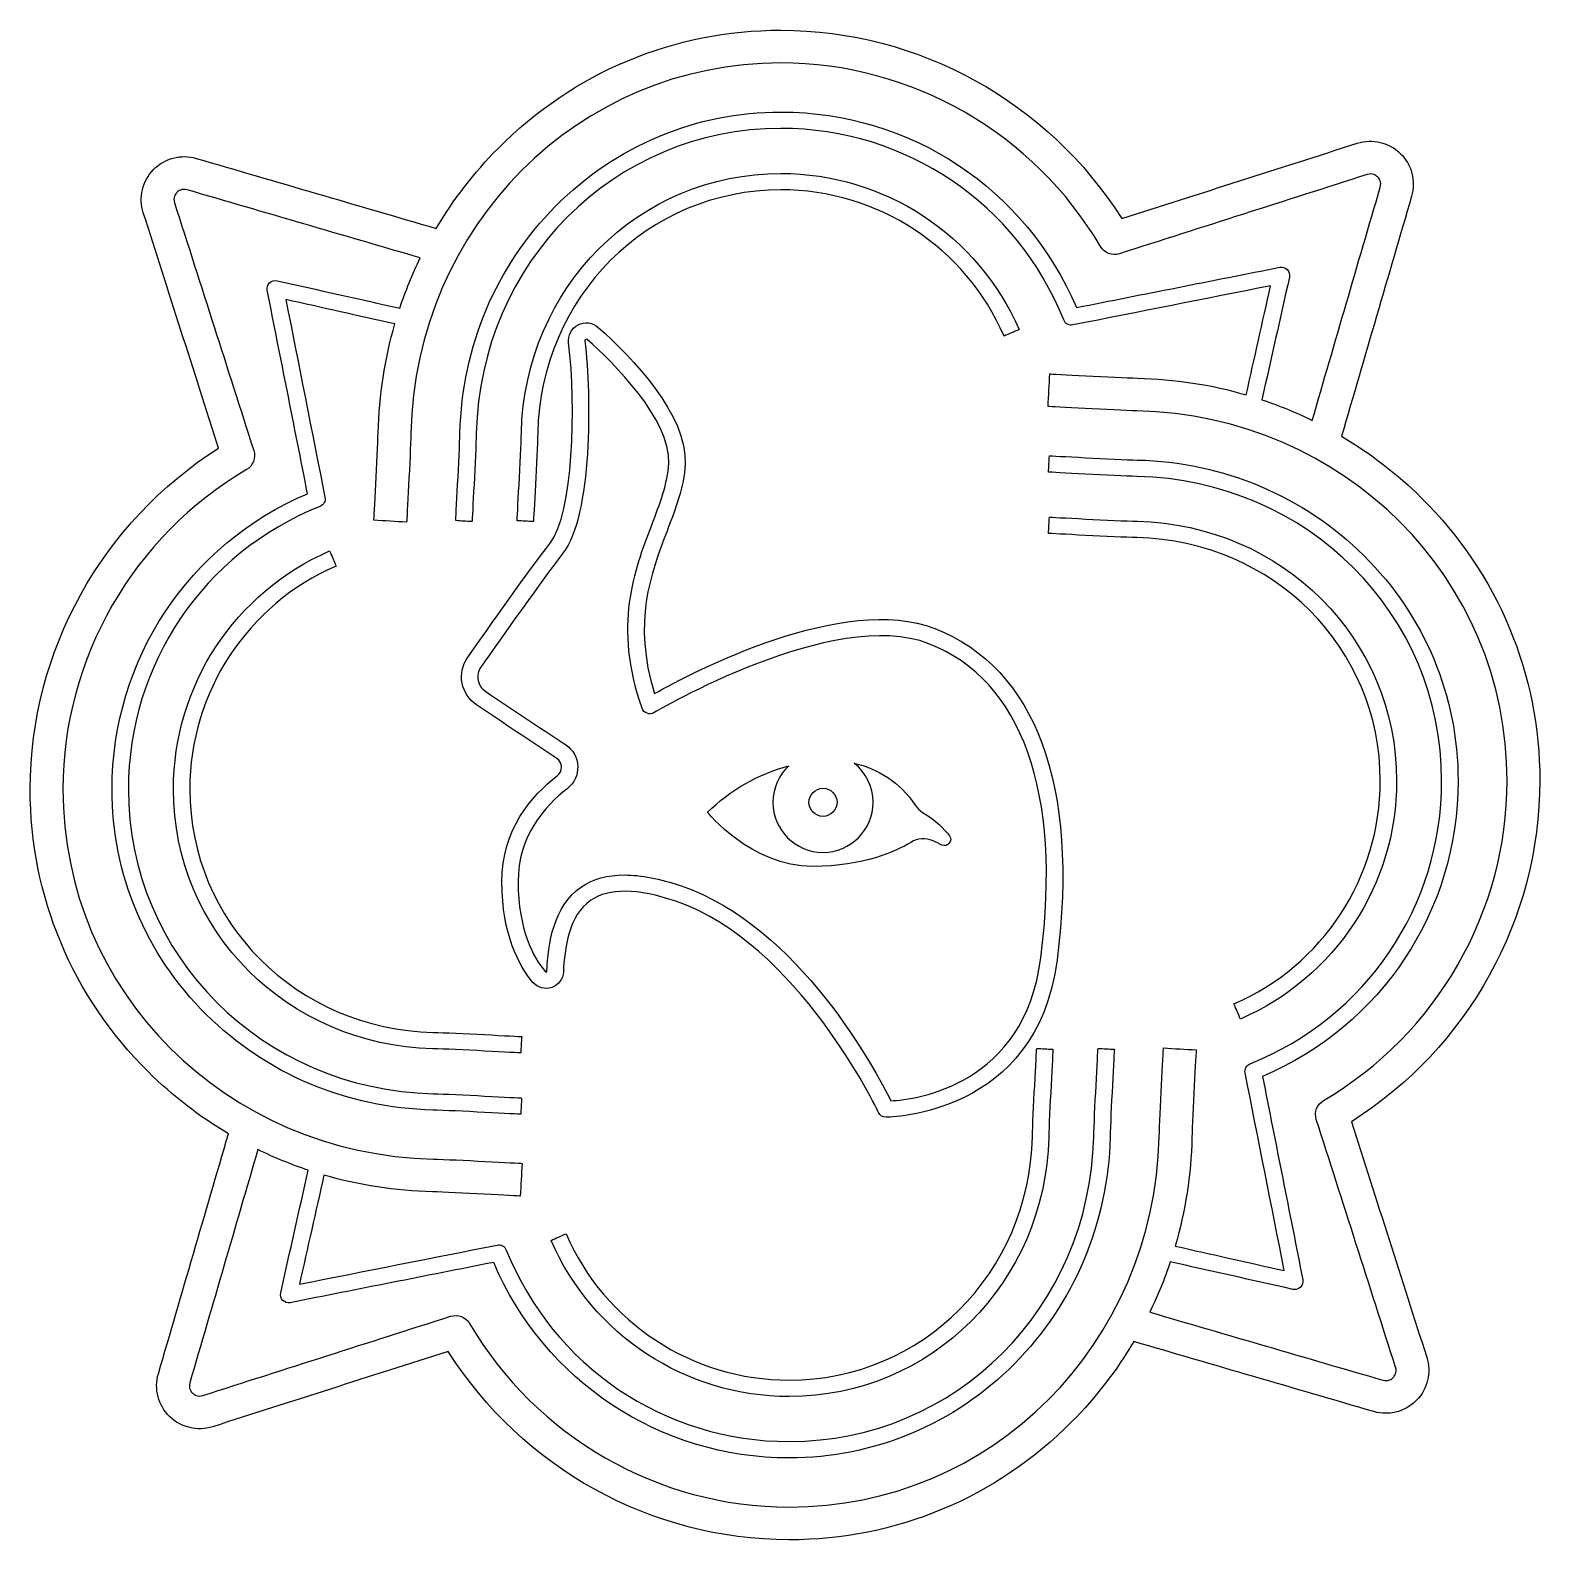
# Model space of a CAD drawing. Header units: millimetres. Extents: x 0 to 73.2, y 0 to 73.2.
import ezdxf

# ---------------------------------------------------------------- set-up
doc = ezdxf.new("R2010")
doc.units = ezdxf.units.MM
doc.layers.add('LOGO', color=7, linetype='Continuous')

msp = doc.modelspace()

# ---------------------------------------------------------------- linework, layer by layer
at = {"layer": 'LOGO'}
for points, knots in [([(36.8, 0), (41.982, 0), (46.852, 2.036), (50.513, 5.731), (51.678, 6.908), (52.682, 8.212), (53.512, 9.613), (57.391, 8.481), (61.269, 7.35), (65.148, 6.218), (65.342, 6.162), (65.539, 6.134), (65.733, 6.134), (66.287, 6.134), (66.825, 6.355), (67.223, 6.765), (67.763, 7.319), (67.952, 8.119), (67.716, 8.855), (66.498, 12.662), (65.281, 16.468), (64.064, 20.274), (69.716, 23.843), (73.199, 30.118), (73.199, 36.804), (73.199, 41.986), (71.165, 46.856), (67.468, 50.517), (66.291, 51.682), (64.987, 52.686), (63.586, 53.516), (64.718, 57.394), (65.849, 61.273), (66.981, 65.152), (67.198, 65.894), (66.989, 66.69), (66.436, 67.227), (65.882, 67.765), (65.082, 67.956), (64.346, 67.72), (60.539, 66.502), (56.733, 65.285), (52.927, 64.068), (49.362, 69.718), (43.087, 73.203), (36.401, 73.203), (31.219, 73.203), (26.349, 71.169), (22.688, 67.471), (21.523, 66.295), (20.518, 64.991), (19.689, 63.59), (15.81, 64.722), (11.932, 65.855), (8.053, 66.987), (7.311, 67.204), (6.515, 66.995), (5.978, 66.442), (5.44, 65.888), (5.249, 65.088), (5.485, 64.352), (6.703, 60.545), (7.92, 56.739), (9.137, 52.933), (3.485, 49.362), (0, 43.087), (0, 36.401), (0, 31.219), (2.034, 26.347), (5.731, 22.688), (6.908, 21.523), (8.212, 20.518), (9.613, 19.689), (8.481, 15.81), (7.348, 11.932), (6.216, 8.053), (5.999, 7.311), (6.208, 6.515), (6.761, 5.978), (7.315, 5.44), (8.115, 5.249), (8.851, 5.485), (12.658, 6.703), (16.464, 7.92), (20.27, 9.137), (23.839, 3.485), (30.114, 0.002), (36.8, 0.002), (36.8, 0.001), (36.8, 0.001), (36.8, 0)], [0, 0, 0, 0, 1, 1, 1, 2, 2, 2, 3, 3, 3, 4, 4, 4, 5, 5, 5, 6, 6, 6, 7, 7, 7, 8, 8, 8, 9, 9, 9, 10, 10, 10, 11, 11, 11, 12, 12, 12, 13, 13, 13, 14, 14, 14, 15, 15, 15, 16, 16, 16, 17, 17, 17, 18, 18, 18, 19, 19, 19, 20, 20, 20, 21, 21, 21, 22, 22, 22, 23, 23, 23, 24, 24, 24, 25, 25, 25, 26, 26, 26, 27, 27, 27, 28, 28, 28, 29, 29, 29, 30, 30, 30, 30]), ([(20.384, 10.84), (16.379, 9.559), (12.374, 8.278), (8.369, 6.998), (8.113, 6.916), (7.934, 7.053), (7.871, 7.115), (7.807, 7.176), (7.664, 7.351), (7.74, 7.611), (8.84, 11.381), (9.94, 15.151), (11.04, 18.921), (11.83, 18.536), (12.646, 18.202), (13.481, 17.923), (13.036, 15.94), (12.591, 13.957), (12.146, 11.975), (12.116, 11.844), (12.156, 11.707), (12.249, 11.612), (12.342, 11.516), (12.479, 11.475), (12.61, 11.499), (15.898, 12.15), (19.187, 12.802), (22.475, 13.453), (24.93, 7.682), (30.517, 3.971), (36.8, 3.971), (40.928, 3.971), (44.808, 5.593), (47.725, 8.536), (50.615, 11.453), (52.262, 15.355), (52.363, 19.524), (52.389, 20.576), (52.567, 23.755), (52.569, 23.787), (52.305, 23.802), (52.041, 23.816), (51.777, 23.831), (51.77, 23.7), (51.597, 20.608), (51.571, 19.542), (51.371, 11.255), (44.883, 4.765), (36.802, 4.765), (30.733, 4.765), (25.351, 8.411), (23.087, 14.053), (23.015, 14.229), (22.829, 14.331), (22.64, 14.295), (19.445, 13.662), (16.25, 13.029), (13.055, 12.396), (13.451, 14.159), (13.847, 15.922), (14.243, 17.685), (15.934, 17.192), (17.702, 16.916), (19.512, 16.873), (20.556, 16.847), (23.73, 16.67), (23.761, 16.668), (23.791, 17.197), (23.821, 17.726), (23.851, 18.254), (23.72, 18.262), (20.62, 18.435), (19.55, 18.46), (9.478, 18.701), (1.588, 26.581), (1.588, 36.401), (1.588, 42.738), (4.997, 48.674), (10.484, 51.893), (10.804, 52.081), (10.953, 52.466), (10.84, 52.819), (9.558, 56.824), (8.277, 60.829), (6.996, 64.834), (6.914, 65.09), (7.051, 65.269), (7.113, 65.332), (7.174, 65.396), (7.349, 65.539), (7.607, 65.463), (11.377, 64.363), (15.147, 63.263), (18.917, 62.163), (18.532, 61.373), (18.199, 60.557), (17.919, 59.722), (15.937, 60.166), (13.955, 60.611), (11.973, 61.055), (11.842, 61.085), (11.705, 61.045), (11.608, 60.952), (11.511, 60.859), (11.469, 60.722), (11.495, 60.591), (12.146, 57.303), (12.798, 54.014), (13.449, 50.726), (7.68, 48.273), (3.969, 42.686), (3.969, 36.401), (3.969, 32.273), (5.591, 28.393), (8.534, 25.476), (11.451, 22.586), (15.353, 20.939), (19.52, 20.838), (20.572, 20.812), (23.751, 20.634), (23.783, 20.632), (23.798, 20.896), (23.812, 21.16), (23.827, 21.423), (23.696, 21.431), (20.604, 21.604), (19.54, 21.63), (11.255, 21.832), (4.763, 28.32), (4.763, 36.401), (4.763, 42.47), (8.409, 47.852), (14.051, 50.114), (14.227, 50.186), (14.329, 50.372), (14.293, 50.559), (13.66, 53.754), (13.027, 56.949), (12.394, 60.144), (14.157, 59.748), (15.92, 59.352), (17.683, 58.956), (17.19, 57.265), (16.915, 55.495), (16.871, 53.687), (16.845, 52.643), (16.668, 49.469), (16.666, 49.438), (17.195, 49.408), (17.724, 49.378), (18.252, 49.348), (18.26, 49.479), (18.433, 52.579), (18.459, 53.649), (18.699, 63.725), (26.581, 71.615), (36.401, 71.615), (42.738, 71.615), (48.676, 68.206), (51.893, 62.718), (52.079, 62.399), (52.466, 62.25), (52.819, 62.363), (56.824, 63.644), (60.829, 64.925), (64.834, 66.205), (65.09, 66.289), (65.269, 66.15), (65.332, 66.088), (65.396, 66.027), (65.539, 65.852), (65.463, 65.594), (64.363, 61.824), (63.263, 58.054), (62.163, 54.284), (61.373, 54.669), (60.557, 55.002), (59.722, 55.282), (60.167, 57.265), (60.612, 59.247), (61.057, 61.23), (61.087, 61.361), (61.047, 61.498), (60.954, 61.593), (60.861, 61.688), (60.724, 61.732), (60.593, 61.706), (57.304, 61.055), (54.015, 60.403), (50.726, 59.752), (48.273, 65.523), (42.686, 69.234), (36.401, 69.234), (32.273, 69.234), (28.393, 67.612), (25.476, 64.669), (22.586, 61.752), (20.939, 57.85), (20.838, 53.683), (20.812, 52.631), (20.634, 49.452), (20.632, 49.42), (20.896, 49.405), (21.16, 49.389), (21.423, 49.374), (21.431, 49.505), (21.604, 52.599), (21.63, 53.663), (21.832, 61.948), (28.318, 68.44), (36.401, 68.44), (42.47, 68.44), (47.852, 64.794), (50.116, 59.152), (50.188, 58.976), (50.376, 58.872), (50.563, 58.91), (53.758, 59.543), (56.953, 60.176), (60.148, 60.809), (59.752, 59.046), (59.356, 57.283), (58.96, 55.52), (57.269, 56.013), (55.501, 56.288), (53.691, 56.332), (52.645, 56.358), (49.473, 56.535), (49.442, 56.537), (49.412, 56.008), (49.382, 55.479), (49.352, 54.951), (49.483, 54.943), (52.583, 54.77), (53.653, 54.744), (63.727, 54.502), (71.615, 46.62), (71.615, 36.8), (71.615, 30.463), (68.206, 24.527), (62.718, 21.308), (62.399, 21.12), (62.25, 20.735), (62.363, 20.382), (63.644, 16.377), (64.925, 12.372), (66.205, 8.367), (66.287, 8.111), (66.15, 7.932), (66.088, 7.869), (66.027, 7.805), (65.85, 7.662), (65.594, 7.738), (61.824, 8.838), (58.054, 9.938), (54.284, 11.038), (54.669, 11.828), (55.002, 12.644), (55.282, 13.479), (57.265, 13.034), (59.247, 12.589), (61.23, 12.144), (61.26, 12.138), (61.288, 12.134), (61.317, 12.134), (61.419, 12.134), (61.52, 12.173), (61.595, 12.247), (61.692, 12.34), (61.734, 12.477), (61.708, 12.608), (61.057, 15.896), (60.405, 19.185), (59.753, 22.473), (65.525, 24.928), (69.236, 30.515), (69.236, 36.798), (69.236, 40.926), (67.614, 44.806), (64.671, 47.723), (61.754, 50.613), (57.852, 52.26), (53.683, 52.361), (52.631, 52.387), (49.452, 52.565), (49.42, 52.565), (49.405, 52.301), (49.389, 52.037), (49.374, 51.774), (49.505, 51.766), (52.599, 51.593), (53.663, 51.567), (61.948, 51.367), (68.44, 44.881), (68.44, 36.798), (68.44, 30.729), (64.794, 25.347), (59.152, 23.083), (58.976, 23.011), (58.872, 22.825), (58.91, 22.638), (59.543, 19.443), (60.176, 16.248), (60.809, 13.053), (59.046, 13.449), (57.283, 13.845), (55.52, 14.241), (56.013, 15.932), (56.288, 17.7), (56.332, 19.51), (56.358, 20.556), (56.535, 23.728), (56.537, 23.759), (56.008, 23.789), (55.479, 23.819), (54.951, 23.849), (54.943, 23.718), (54.77, 20.618), (54.744, 19.548), (54.502, 9.474), (46.62, 1.586), (36.8, 1.586), (30.463, 1.586), (24.527, 4.995), (21.308, 10.483), (21.12, 10.802), (20.735, 10.951), (20.382, 10.838), (20.382, 10.838), (20.383, 10.839), (20.384, 10.84)], [0, 0, 0, 0, 1, 1, 1, 2, 2, 2, 3, 3, 3, 4, 4, 4, 5, 5, 5, 6, 6, 6, 7, 7, 7, 8, 8, 8, 9, 9, 9, 10, 10, 10, 11, 11, 11, 12, 12, 12, 13, 13, 13, 14, 14, 14, 15, 15, 15, 16, 16, 16, 17, 17, 17, 18, 18, 18, 19, 19, 19, 20, 20, 20, 21, 21, 21, 22, 22, 22, 23, 23, 23, 24, 24, 24, 25, 25, 25, 26, 26, 26, 27, 27, 27, 28, 28, 28, 29, 29, 29, 30, 30, 30, 31, 31, 31, 32, 32, 32, 33, 33, 33, 34, 34, 34, 35, 35, 35, 36, 36, 36, 37, 37, 37, 38, 38, 38, 39, 39, 39, 40, 40, 40, 41, 41, 41, 42, 42, 42, 43, 43, 43, 44, 44, 44, 45, 45, 45, 46, 46, 46, 47, 47, 47, 48, 48, 48, 49, 49, 49, 50, 50, 50, 51, 51, 51, 52, 52, 52, 53, 53, 53, 54, 54, 54, 55, 55, 55, 56, 56, 56, 57, 57, 57, 58, 58, 58, 59, 59, 59, 60, 60, 60, 61, 61, 61, 62, 62, 62, 63, 63, 63, 64, 64, 64, 65, 65, 65, 66, 66, 66, 67, 67, 67, 68, 68, 68, 69, 69, 69, 70, 70, 70, 71, 71, 71, 72, 72, 72, 73, 73, 73, 74, 74, 74, 75, 75, 75, 76, 76, 76, 77, 77, 77, 78, 78, 78, 79, 79, 79, 80, 80, 80, 81, 81, 81, 82, 82, 82, 83, 83, 83, 84, 84, 84, 85, 85, 85, 86, 86, 86, 87, 87, 87, 88, 88, 88, 89, 89, 89, 90, 90, 90, 91, 91, 91, 92, 92, 92, 93, 93, 93, 94, 94, 94, 95, 95, 95, 96, 96, 96, 97, 97, 97, 98, 98, 98, 99, 99, 99, 100, 100, 100, 101, 101, 101, 102, 102, 102, 103, 103, 103, 104, 104, 104, 105, 105, 105, 106, 106, 106, 107, 107, 107, 108, 108, 108, 109, 109, 109, 110, 110, 110, 110]), ([(24.609, 53.661), (24.767, 60.279), (29.947, 65.463), (36.401, 65.463), (41.1, 65.463), (45.347, 62.679), (47.221, 58.368), (47.464, 58.474), (47.706, 58.58), (47.949, 58.686), (45.949, 63.284), (41.416, 66.257), (36.401, 66.257), (29.515, 66.257), (23.986, 60.734), (23.815, 53.681), (23.789, 52.629), (23.61, 49.45), (23.608, 49.418), (23.872, 49.403), (24.136, 49.389), (24.4, 49.374), (24.408, 49.505), (24.581, 52.599), (24.607, 53.663), (24.607, 53.662), (24.608, 53.662), (24.609, 53.661)], [0, 0, 0, 0, 1, 1, 1, 2, 2, 2, 3, 3, 3, 4, 4, 4, 5, 5, 5, 6, 6, 6, 7, 7, 7, 8, 8, 8, 9, 9, 9, 9]), ([(43.869, 44.19), (39.475, 45.923), (32.134, 42.083), (30.271, 41.037), (29.195, 44.51), (30.088, 46.844), (30.88, 48.916), (31.301, 50.017), (31.7, 51.059), (31.757, 52.153), (31.884, 54.552), (29.173, 57.342), (27.546, 58.793), (27.274, 59.035), (26.889, 59.083), (26.565, 58.914), (26.242, 58.745), (26.065, 58.404), (26.109, 58.043), (26.484, 54.949), (26.327, 49.759), (25.214, 48.332), (24.2, 47.032), (22.269, 44.292), (21.209, 42.775), (20.955, 42.412), (20.862, 41.974), (20.943, 41.541), (21.025, 41.108), (21.273, 40.731), (21.642, 40.485), (22.939, 39.619), (24.236, 38.753), (25.534, 37.887), (25.672, 37.794), (25.756, 37.645), (25.762, 37.479), (25.768, 37.31), (25.694, 37.153), (25.559, 37.05), (24.327, 36.099), (22.86, 34.436), (22.87, 31.898), (22.88, 29.342), (23.698, 27.842), (24.38, 27.032), (24.603, 26.768), (24.96, 26.671), (25.287, 26.782), (25.615, 26.893), (25.837, 27.189), (25.855, 27.534), (25.909, 28.673), (26.103, 30.275), (27.185, 31.011), (28.066, 31.612), (29.455, 31.594), (31.313, 30.961), (37.225, 28.945), (41.1, 20.796), (41.14, 20.715), (41.206, 20.576), (41.345, 20.487), (41.497, 20.487), (41.597, 20.487), (48.83, 20.562), (49.793, 28.123), (50.867, 36.558), (48.763, 42.263), (43.869, 44.192), (43.869, 44.192), (43.869, 44.191), (43.869, 44.19)], [0, 0, 0, 0, 1, 1, 1, 2, 2, 2, 3, 3, 3, 4, 4, 4, 5, 5, 5, 6, 6, 6, 7, 7, 7, 8, 8, 8, 9, 9, 9, 10, 10, 10, 11, 11, 11, 12, 12, 12, 13, 13, 13, 14, 14, 14, 15, 15, 15, 16, 16, 16, 17, 17, 17, 18, 18, 18, 19, 19, 19, 20, 20, 20, 21, 21, 21, 22, 22, 22, 23, 23, 23, 24, 24, 24, 24]), ([(49.001, 28.223), (48.211, 22.025), (42.956, 21.358), (41.738, 21.287), (41.033, 22.704), (37.284, 29.761), (31.563, 31.711), (30.531, 32.063), (29.616, 32.239), (28.82, 32.239), (27.99, 32.239), (27.292, 32.049), (26.73, 31.666), (25.355, 30.729), (25.115, 28.879), (25.055, 27.57), (25.055, 27.56), (25.053, 27.542), (25.025, 27.532), (24.998, 27.522), (24.988, 27.536), (24.982, 27.544), (24.382, 28.252), (23.668, 29.584), (23.658, 31.902), (23.648, 34.115), (24.948, 35.581), (26.038, 36.421), (26.377, 36.683), (26.564, 37.078), (26.55, 37.504), (26.536, 37.931), (26.323, 38.31), (25.968, 38.546), (24.671, 39.412), (23.374, 40.278), (22.076, 41.144), (21.888, 41.271), (21.759, 41.464), (21.717, 41.686), (21.676, 41.908), (21.723, 42.134), (21.854, 42.319), (22.91, 43.829), (24.833, 46.556), (25.835, 47.842), (27.246, 49.652), (27.22, 55.441), (26.893, 58.138), (26.891, 58.152), (26.887, 58.188), (26.931, 58.209), (26.974, 58.231), (27.004, 58.208), (27.014, 58.2), (28.238, 57.108), (31.074, 54.34), (30.961, 52.194), (30.91, 51.226), (30.533, 50.241), (30.136, 49.2), (29.304, 47.026), (28.27, 44.321), (29.669, 40.321), (29.709, 40.207), (29.796, 40.12), (29.909, 40.078), (30.023, 40.037), (30.146, 40.049), (30.249, 40.11), (30.336, 40.162), (38.983, 45.262), (43.577, 43.452), (48.1, 41.67), (50.029, 36.26), (49.005, 28.223), (49.004, 28.223), (49.002, 28.223), (49.001, 28.223)], [0, 0, 0, 0, 1, 1, 1, 2, 2, 2, 3, 3, 3, 4, 4, 4, 5, 5, 5, 6, 6, 6, 7, 7, 7, 8, 8, 8, 9, 9, 9, 10, 10, 10, 11, 11, 11, 12, 12, 12, 13, 13, 13, 14, 14, 14, 15, 15, 15, 16, 16, 16, 17, 17, 17, 18, 18, 18, 19, 19, 19, 20, 20, 20, 21, 21, 21, 22, 22, 22, 23, 23, 23, 24, 24, 24, 25, 25, 25, 26, 26, 26, 26]), ([(65.463, 36.802), (65.463, 32.102), (62.679, 27.855), (58.368, 25.982), (58.473, 25.739), (58.579, 25.496), (58.684, 25.254), (63.284, 27.254), (66.257, 31.787), (66.257, 36.802), (66.257, 43.69), (60.734, 49.217), (53.681, 49.388), (52.629, 49.414), (49.45, 49.592), (49.418, 49.594), (49.403, 49.331), (49.389, 49.067), (49.374, 48.803), (49.505, 48.795), (52.597, 48.622), (53.663, 48.596), (60.281, 48.437), (65.463, 43.258), (65.463, 36.804), (65.463, 36.803), (65.463, 36.803), (65.463, 36.802)], [0, 0, 0, 0, 1, 1, 1, 2, 2, 2, 3, 3, 3, 4, 4, 4, 5, 5, 5, 6, 6, 6, 7, 7, 7, 8, 8, 8, 9, 9, 9, 9]), ([(7.74, 36.401), (7.74, 41.1), (10.524, 45.347), (14.835, 47.221), (14.729, 47.464), (14.623, 47.706), (14.517, 47.949), (9.919, 45.949), (6.946, 41.416), (6.946, 36.401), (6.946, 29.513), (12.469, 23.986), (19.522, 23.815), (20.574, 23.789), (23.753, 23.61), (23.785, 23.608), (23.8, 23.872), (23.816, 24.136), (23.831, 24.4), (23.7, 24.408), (20.606, 24.581), (19.542, 24.607), (12.924, 24.765), (7.74, 29.945), (7.74, 36.399), (7.74, 36.4), (7.74, 36.4), (7.74, 36.401)], [0, 0, 0, 0, 1, 1, 1, 2, 2, 2, 3, 3, 3, 4, 4, 4, 5, 5, 5, 6, 6, 6, 7, 7, 7, 8, 8, 8, 9, 9, 9, 9]), ([(43.274, 35.272), (43.131, 35.361), (43.014, 35.484), (42.918, 35.623), (42.156, 36.752), (41.112, 37.395), (39.957, 37.655), (40.513, 37.211), (40.87, 36.528), (40.87, 35.762), (40.87, 34.422), (39.781, 33.335), (38.443, 33.335), (37.106, 33.335), (36.016, 34.422), (36.016, 35.762), (36.016, 36.463), (36.314, 37.094), (36.79, 37.536), (35.317, 37.143), (33.9, 36.328), (32.841, 35.28), (32.841, 35.28), (34.94, 32.656), (37.945, 32.656), (40.426, 32.656), (41.976, 33.375), (42.696, 33.821), (43.024, 34.022), (43.428, 34.049), (43.778, 33.889), (43.921, 33.822), (44.065, 33.756), (44.208, 33.69), (44.492, 33.559), (44.76, 33.893), (44.573, 34.141), (44.321, 34.474), (43.917, 34.875), (43.274, 35.272)], [0, 0, 0, 0, 1, 1, 1, 2, 2, 2, 3, 3, 3, 4, 4, 4, 5, 5, 5, 6, 6, 6, 7, 7, 7, 8, 8, 8, 9, 9, 9, 10, 10, 10, 11, 11, 11, 12, 12, 12, 13, 13, 13, 13]), ([(38.443, 35.081), (38.818, 35.081), (39.124, 35.385), (39.124, 35.762), (39.124, 36.139), (38.818, 36.443), (38.443, 36.443), (38.068, 36.443), (37.762, 36.137), (37.762, 35.762), (37.762, 35.387), (38.068, 35.081), (38.443, 35.081)], [0, 0, 0, 0, 1, 1, 1, 2, 2, 2, 3, 3, 3, 4, 4, 4, 4]), ([(48.594, 19.542), (48.435, 12.924), (43.256, 7.742), (36.802, 7.742), (32.102, 7.742), (27.855, 10.526), (25.982, 14.837), (25.739, 14.731), (25.496, 14.626), (25.254, 14.521), (27.254, 9.921), (31.787, 6.948), (36.802, 6.948), (43.688, 6.948), (49.217, 12.471), (49.388, 19.524), (49.414, 20.576), (49.592, 23.755), (49.594, 23.787), (49.331, 23.802), (49.067, 23.816), (48.803, 23.831), (48.795, 23.7), (48.622, 20.608), (48.596, 19.542), (48.596, 19.542), (48.595, 19.542), (48.594, 19.542)], [0, 0, 0, 0, 1, 1, 1, 2, 2, 2, 3, 3, 3, 4, 4, 4, 5, 5, 5, 6, 6, 6, 7, 7, 7, 8, 8, 8, 9, 9, 9, 9])]:
    msp.add_open_spline(points, degree=3, knots=knots, dxfattribs=at)

doc.saveas('drawing.dxf')
